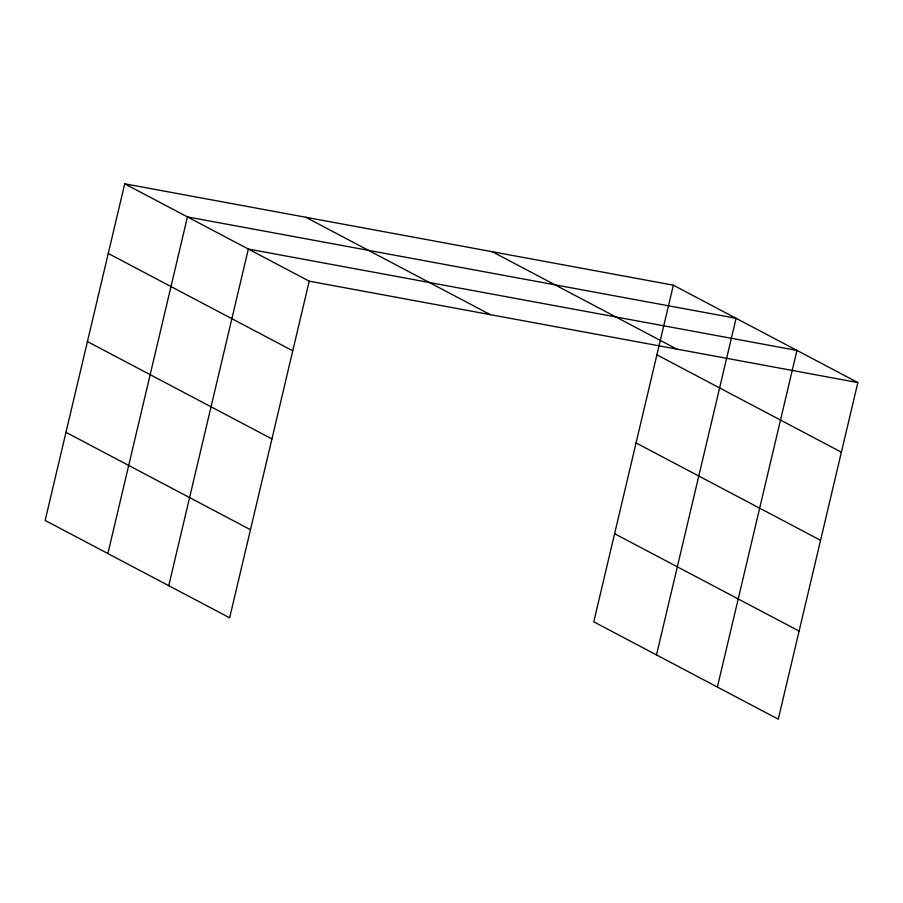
<?xml version="1.0" encoding="UTF-8"?>
<svg xmlns="http://www.w3.org/2000/svg" width="903" height="903" viewBox="0 0 903 903"><rect width="100%" height="100%" fill="white"/><g stroke="black" fill="none" stroke-linecap="round" stroke-linejoin="round"><path stroke-width="1.35" d="M124.727 183.806L45.15 520.444L229.644 617.821L309.221 281.183L124.727 183.806L673.356 285.179L857.85 382.556L778.273 719.194L593.779 621.817L673.356 285.179M107.875 553.55L187.452 216.912L736.08 318.285L656.504 654.923M168.759 585.686L248.336 249.047L796.965 350.42L717.388 687.059M309.221 281.183L857.85 382.556M492.304 251.723L676.798 349.111M656.899 354.823L841.382 452.2M305.778 217.262L490.273 314.639M636.062 442.933L820.556 540.31M108.258 253.45L292.753 350.827M614.604 533.707L799.099 631.084M87.433 341.56L271.927 438.937M65.975 432.334L250.47 529.711"/></g></svg>
